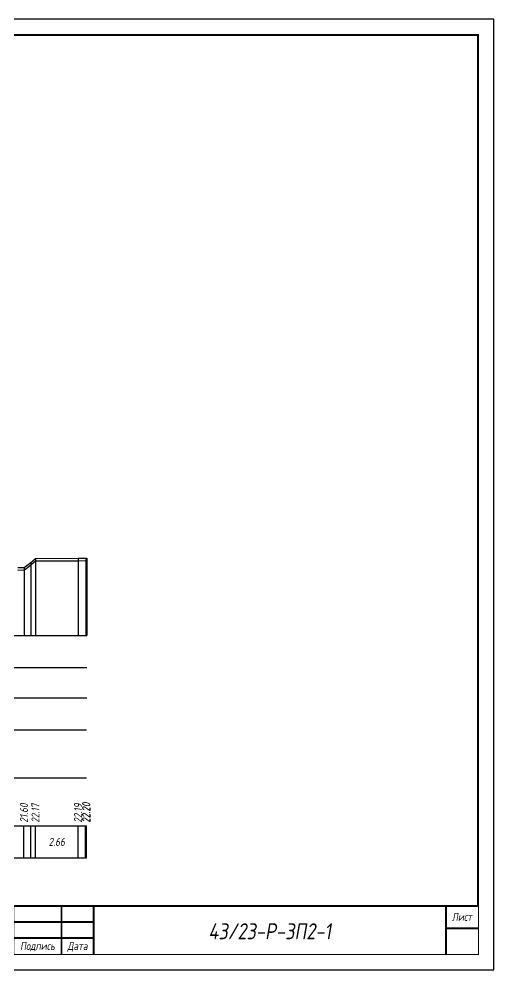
# Model space of a CAD drawing. Extents: x -717 to 1451, y -133302 to 233.
# Drawn here: x 241.7 to 389.9, y -95234.4 to -94937.4 of the extents above; entities that cross this region are included whole.
import ezdxf
from ezdxf.enums import TextEntityAlignment as Align

# ---------------------------------------------------------------- set-up
doc = ezdxf.new("R2010")
doc.units = 0
for name, color, linetype in [('Зарамочное оформление', 7, 'Continuous'), ('Код_510', 7, 'Continuous'), ('Таблица', 7, 'Continuous'), ('Черный поперечник', 3, 'Continuous')]:
    doc.layers.add(name, color=color, linetype=linetype)
doc.layers.add('Контур_2570', color=7, linetype='Continuous', true_color=0x80ff00)
doc.styles.add('М', font='romand.shx', dxfattribs={"width": 0.8, "oblique": 10, "height": 2.5})

# ---------------------------------------------------------------- blocks, each defined once
blk = doc.blocks.new('Штамп')
at = {"linetype": 'Continuous'}
blk.add_wipeout([(199.95, -411.25), (384.95, -411.25), (384.95, -426.25), (199.95, -426.25)], dxfattribs=at).dxf.layer = 'Зарамочное оформление'
at = {"layer": 'Зарамочное оформление', "linetype": 'Continuous', "lineweight": -3, "const_width": 0.6, "flags": 128}
for points in [[(199.95, -426.25), (199.95, -411.25), (384.95, -411.25)], [(209.95, -411.25), (209.95, -426.25)], [(219.95, -411.25), (219.95, -426.25)], [(229.95, -411.25), (229.95, -426.25)], [(239.95, -411.25), (239.95, -426.25)], [(254.95, -411.25), (254.95, -426.25)], [(264.95, -411.25), (264.95, -426.25)], [(374.95, -411.25), (374.95, -426.25)], [(199.95, -416.25), (264.95, -416.25)], [(374.95, -418.25), (384.95, -418.25)], [(199.95, -421.25), (264.95, -421.25)]]:
    blk.add_lwpolyline(points, dxfattribs=at)
at = {"linetype": 'Continuous', "insert": (319.95, -419.17), "char_height": 5, "width": 110, "attachment_point": 5, "style": 'М'}
blk.add_mtext('{\\Q10;\\W0.8;43/23-Р-ЗП2-1}', dxfattribs=at)
at = {"layer": 'Зарамочное оформление', "linetype": 'Continuous', "style": 'М', "oblique": 10}
for s, width, p in [('Лист', 0.8, (379.95, -414.66)), ('Изм.', 0.8, (204.95, -423.75)), ('Кол.уч.', 0.7, (214.95, -423.75)), ('Лист', 0.8, (224.95, -423.75)), ('N док.', 0.7, (235.28, -423.75)), ('Подпись', 0.8, (247.45, -423.75)), ('Дата', 0.8, (259.95, -423.75))]:
    blk.add_text(s, height=2.5, dxfattribs=dict(at, width=width)).set_placement(p, align=Align.MIDDLE_CENTER)
blk = doc.blocks.new('шифр')
blk.add_blockref('Штамп', (0, -94863))

msp = doc.modelspace()

# ---------------------------------------------------------------- linework, layer by layer
at = {"flags": 128}
msp.add_lwpolyline([(-30.054, -95234.421), (389.946, -95234.421), (389.946, -94937.421), (-30.054, -94937.421)], close=True, dxfattribs=at)
at = {"const_width": 0.6, "flags": 128}
msp.add_lwpolyline([(-10.054, -95229.421), (384.946, -95229.421), (384.946, -94942.421), (-10.054, -94942.421)], close=True, dxfattribs=at)
at = {"layer": 'Код_510'}
for p, q in [((243.214, -95199.421), (243.214, -95189.421)), ((245.319, -95199.421), (245.319, -95189.421)), ((246.817, -95199.421), (246.817, -95189.421)), ((260.117, -95199.421), (260.117, -95189.421)), ((262.485, -95199.421), (262.485, -95189.421)), ((262.748, -95199.421), (262.748, -95189.421))]:
    msp.add_line(p, q, dxfattribs=at)
at = {"layer": 'Контур_2570', "flags": 128}
msp.add_lwpolyline([(241.319, -95109.489), (243.268, -95109.52), (245.373, -95107.91), (246.871, -95106.667), (260.171, -95106.587), (262.54, -95106.552), (262.802, -95106.558)], dxfattribs=at)
at = {"layer": 'Таблица'}
for p, q in [((80, -95130), (262.802, -95130)), ((80, -95140), (262.802, -95140)), ((80, -95149.421), (262.802, -95149.421)), ((79.946, -95159.421), (262.748, -95159.421)), ((79.946, -95174.421), (262.748, -95174.421)), ((79.946, -95189.421), (262.748, -95189.421)), ((79.946, -95199.421), (262.748, -95199.421))]:
    msp.add_line(p, q, dxfattribs=at)
at = {"layer": 'Черный поперечник', "color": 7}
for p, q in [((245.373, -95107.16), (245.373, -95130)), ((246.871, -95105.917), (246.871, -95130)), ((260.171, -95105.837), (260.171, -95130)), ((262.54, -95105.802), (262.54, -95130)), ((262.802, -95105.808), (262.802, -95130)), ((243.268, -95108.77), (243.268, -95130))]:
    msp.add_line(p, q, dxfattribs=at)
at = {"layer": 'Черный поперечник', "flags": 128}
msp.add_lwpolyline([(241.319, -95108.739), (243.268, -95108.77), (245.373, -95107.16), (246.871, -95105.917), (260.171, -95105.837), (262.54, -95105.802), (262.802, -95105.808)], dxfattribs=at)

# ---------------------------------------------------------------- texts
at = {"linetype": 'Continuous', "style": 'М', "oblique": 10, "width": 0.8}
msp.add_text('311', height=2.5, dxfattribs=at).set_placement((380.312, -95225.509), align=Align.MIDDLE)
at = {"layer": 'Код_510', "style": 'М', "oblique": 10, "width": 0.8}
for s, p in [('21.60', (243.214, -95188.421)), ('22.17', (246.817, -95188.421)), ('22.19', (260.117, -95188.421)), ('22.20', (262.617, -95188.421)), ('22.20', (262.748, -95188.421))]:
    msp.add_text(s, height=2.5, rotation=90, dxfattribs=at).set_placement(p, align=Align.MIDDLE_LEFT)
msp.add_text('2.66', height=2.5, dxfattribs=at).set_placement((253.467, -95194.421), align=Align.MIDDLE_CENTER)

# ---------------------------------------------------------------- next in the draw order: block references
msp.add_blockref('шифр', (0, 59.829))

doc.saveas('drawing.dxf')
